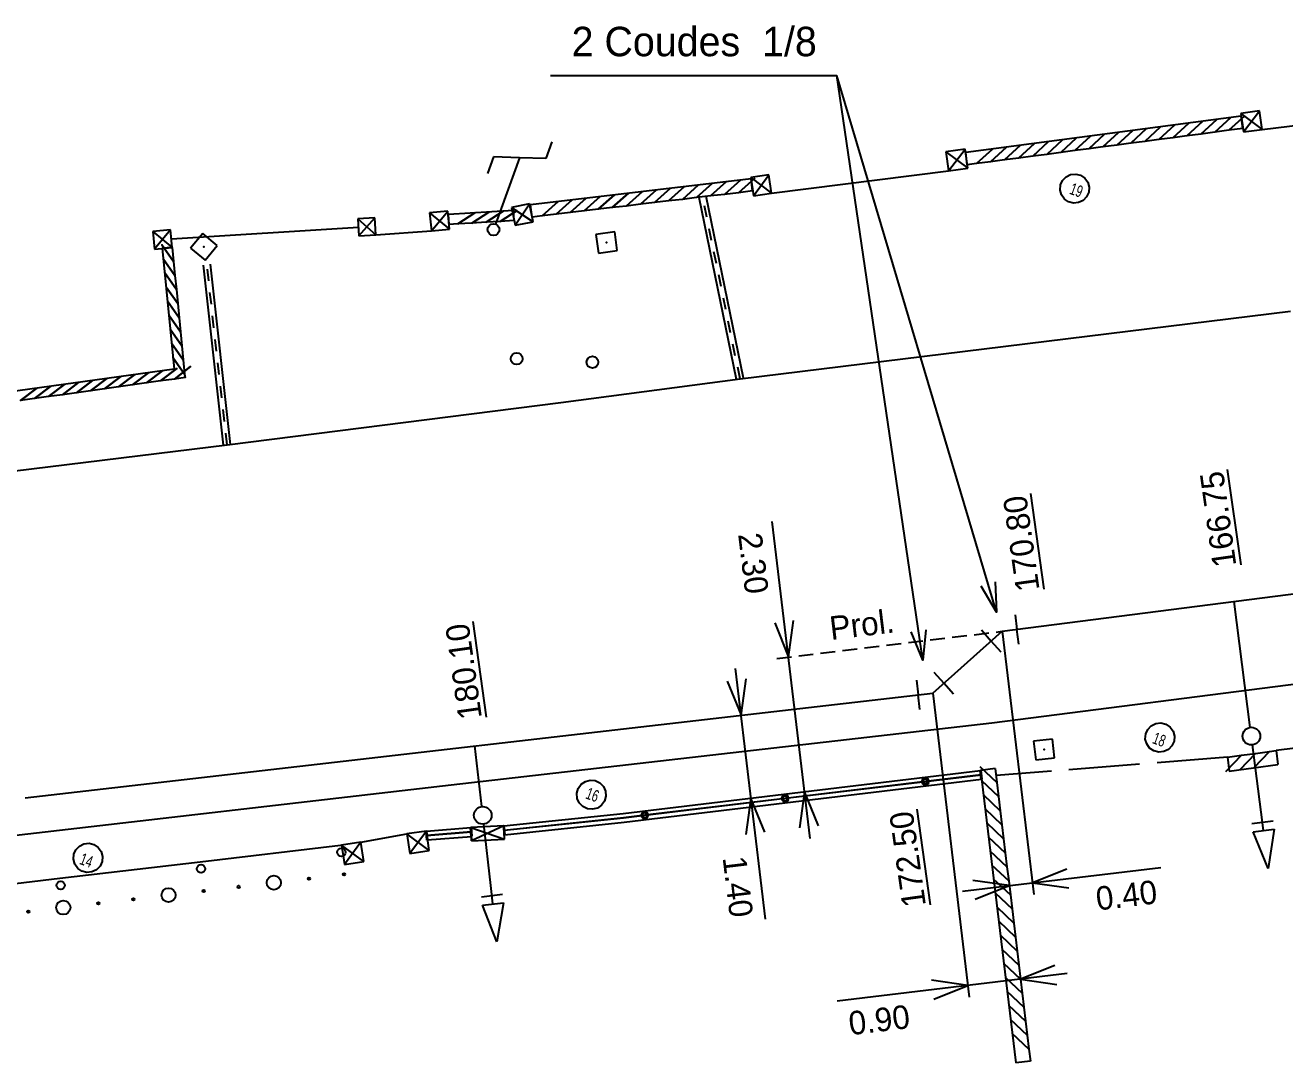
# Model space of a CAD drawing. Extents: x -215 to 206, y -120 to -34.
# Drawn here: x -5.47 to 15.92, y -91.83 to -74.22 of the extents above; entities that cross this region are included whole.
import ezdxf
from ezdxf.enums import TextEntityAlignment as Align

# ---------------------------------------------------------------- set-up
doc = ezdxf.new("R2010")
doc.units = 0
doc.header["$MEASUREMENT"] = 0
doc.linetypes.add('HIDDEN', pattern=[0.375, 0.25, -0.125])
for name, color, linetype in [('C_BAT_INDI', 7, 'CONTINUOUS'), ('C_BAT_INDU', 7, 'CONTINUOUS'), ('TOP$BATI', 7, 'CONTINUOUS')]:
    doc.layers.add(name, color=color, linetype=linetype)
doc.styles.add('txt', font='TXT', dxfattribs={"height": 0.2})

# ---------------------------------------------------------------- blocks, each defined once
blk = doc.blocks.new('FLECH')
at = {"layer": 'C_BAT_INDU', "color": 1, "linetype": 'Continuous'}
blk.add_lwpolyline([(-0.1294, 0.483), (0, 0), (0.1294, 0.483)], dxfattribs=at)
blk = doc.blocks.new('FLEC')
at = {"layer": 'C_BAT_INDU', "color": 1, "linetype": 'Continuous', "xscale": 24.99905005097397, "yscale": 24.99905005097397, "zscale": 25.00093132415669, "rotation": 90.00065102824891}
blk.add_blockref('FLECH', (0, 0), dxfattribs=at)
blk = doc.blocks.new('BRANC')
at = {"layer": 'C_BAT_INDU', "color": 5, "linetype": 'Continuous'}
for p, q in [((-24.1355, 0.1509, -0.0006), (-7.9202, 4.518, -0.0013)), ((-7.9196, -4.5168, 0.0002), (-24.1355, 0.1509, -0.0006)), ((-7.9211, -0.0006, -0.0002), (0, 0)), ((-7.9202, 4.518, -0.0013), (-7.9196, -4.5168, 0.0002)), ((-4.2835, 4.5178, -0.0017), (-4.2829, -4.517, -0.0001))]:
    blk.add_line(p, q, dxfattribs=at)
blk = doc.blocks.new('*D12')
at = {"layer": 'C_BAT_INDI', "color": 4, "linetype": 'Continuous'}
blk.add_line((0, 0), (-1.4579, 9.9219), dxfattribs=at)
blk.add_lwpolyline([(0.051, 0.5129), (0, 0), (-0.1964, 0.4765)], dxfattribs=at)
blk = doc.blocks.new('*D13')
at = {"layer": 'C_BAT_INDI', "color": 4, "linetype": 'Continuous'}
blk.add_line((0, 0), (-2.7133, 9.1119), dxfattribs=at)
blk.add_lwpolyline([(-0.0229, 0.5149), (0, 0), (-0.2625, 0.4435)], dxfattribs=at)

msp = doc.modelspace()

# ---------------------------------------------------------------- linework, layer by layer
at = {"layer": 'C_BAT_INDI', "color": 4, "linetype": 'Continuous'}
msp.add_line((3.455, -75.072, 87.146), (8.315, -75.072, 87.146), dxfattribs=at)
at = {"layer": 'C_BAT_INDI', "color": 5, "linetype": 'Continuous'}
for p, q in [((11.124, -84.506, 996.375), (36.834, -81.193, 996.363)), ((15.335, -86.137, 996.401), (15.059, -83.999, 996.401)), ((11.34, -84.226, 996.375), (11.372, -84.474, 996.375)), ((11.404, -84.722, 996.375), (11.372, -84.474, 996.375)), ((9.942, -85.554, 996.396), (11.124, -84.506, 996.375)), ((10.771, -84.484, 996.375), (10.937, -84.672, 996.375)), ((11.103, -84.859, 996.375), (10.937, -84.672, 996.375)), ((9.665, -85.335, 996.396), (9.694, -85.583, 996.396)), ((9.963, -85.202, 996.396), (10.129, -85.389, 996.396)), ((10.295, -85.576, 996.396), (10.129, -85.389, 996.396)), ((-5.467, -87.332, -0.028), (9.942, -85.554, 996.396)), ((9.723, -85.831, 996.396), (9.694, -85.583, 996.396)), ((2.285, -87.481, -0.028), (2.166, -86.451, -0.028)), ((15.52, -87.575, 996.401), (15.373, -86.434, 996.401)), ((2.439, -88.82, -0.028), (2.319, -87.779, -0.028))]:
    msp.add_line(p, q, dxfattribs=at)
at = {"layer": 'C_BAT_INDI', "color": 1, "linetype": 'Continuous'}
for p, q in [((7.864, -88.021, 996.396), (7.216, -82.64, 996.396)), ((11.124, -84.506, 996.375), (11.662, -88.974, 996.375)), ((7.105, -89.394, 996.396), (6.592, -85.136, 996.396)), ((9.942, -85.554, 996.375), (10.564, -90.717, 996.375)), ((10.448, -88.918, 996.375), (13.817, -88.513, 996.375)), ((12.228, -90.315, 996.375), (8.32, -90.786, 996.375))]:
    msp.add_line(p, q, dxfattribs=at)
at = {"layer": 'C_BAT_INDI', "color": 1, "linetype": 'HIDDEN'}
msp.add_line((7.295, -84.967, 996.396), (11.124, -84.506, 996.396), dxfattribs=at)
at = {"layer": 'C_BAT_INDI', "color": 5, "linetype": 'Continuous'}
for centre in [(15.354, -86.286, 996.401), (2.302, -87.63, -0.028)]:
    msp.add_circle(centre, 0.15, dxfattribs=at)
at = {"layer": 'TOP$BATI', "color": 7, "linetype": 'Continuous'}
for p, q in [((15.489, -75.669, 996.516), (15.173, -75.714, 996.516)), ((15.489, -75.669, 996.516), (15.173, -75.714, 996.516)), ((15.218, -76.03, 996.516), (15.489, -75.669, 996.516)), ((15.534, -75.986, 996.516), (15.489, -75.669, 996.516)), ((15.182, -75.763, 996.516), (10.503, -76.38, 996.516)), ((13.781, -76.159, 996.516), (14.052, -75.912, 996.516)), ((14.052, -75.912, 996.516), (13.781, -76.159, 996.516)), ((14.02, -76.128, 996.516), (14.289, -75.88, 996.516)), ((14.289, -75.88, 996.516), (14.02, -76.128, 996.516)), ((14.257, -76.096, 996.516), (14.527, -75.849, 996.516)), ((14.527, -75.849, 996.516), (14.257, -76.096, 996.516)), ((14.495, -76.065, 996.516), (14.765, -75.818, 996.516)), ((14.765, -75.818, 996.516), (14.495, -76.065, 996.516)), ((14.733, -76.034, 996.516), (15.003, -75.786, 996.516)), ((15.003, -75.786, 996.516), (14.733, -76.034, 996.516)), ((14.971, -76.002, 996.516), (15.241, -75.755, 996.516)), ((15.241, -75.755, 996.516), (14.971, -76.002, 996.516)), ((15.173, -75.714, 996.516), (15.218, -76.03, 996.516)), ((15.173, -75.714, 996.516), (15.534, -75.986, 996.516)), ((15.209, -75.971, 996.516), (15.182, -75.763, 996.516)), ((15.534, -75.986, 996.516), (16.537, -75.864, 996.516)), ((12.116, -76.379, 996.516), (12.386, -76.131, 996.516)), ((12.386, -76.131, 996.516), (12.116, -76.379, 996.516)), ((12.354, -76.347, 996.516), (12.624, -76.1, 996.516)), ((12.624, -76.1, 996.516), (12.354, -76.347, 996.516)), ((12.592, -76.316, 996.516), (12.862, -76.069, 996.516)), ((12.862, -76.069, 996.516), (12.592, -76.316, 996.516)), ((12.83, -76.285, 996.516), (13.1, -76.037, 996.516)), ((13.1, -76.037, 996.516), (12.83, -76.285, 996.516)), ((13.068, -76.253, 996.516), (13.338, -76.006, 996.516)), ((13.338, -76.006, 996.516), (13.068, -76.253, 996.516)), ((13.306, -76.222, 996.516), (13.575, -75.974, 996.516)), ((13.575, -75.974, 996.516), (13.306, -76.222, 996.516)), ((13.544, -76.19, 996.516), (13.813, -75.943, 996.516)), ((13.813, -75.943, 996.516), (13.544, -76.19, 996.516)), ((14.02, -76.128, 996.516), (13.781, -76.159, 996.516)), ((14.257, -76.096, 996.516), (14.02, -76.128, 996.516)), ((14.495, -76.065, 996.516), (14.257, -76.096, 996.516)), ((14.733, -76.034, 996.516), (14.495, -76.065, 996.516)), ((14.971, -76.002, 996.516), (14.733, -76.034, 996.516)), ((15.209, -75.971, 996.516), (14.971, -76.002, 996.516)), ((15.218, -76.03, 996.516), (15.534, -75.986, 996.516)), ((3.474, -76.197, 996.553), (3.372, -76.479, 996.553)), ((10.494, -76.321, 996.499), (10.168, -76.366, 996.499)), ((10.494, -76.321, 996.499), (10.168, -76.366, 996.499)), ((10.213, -76.691, 996.499), (10.494, -76.321, 996.499)), ((10.539, -76.647, 996.499), (10.494, -76.321, 996.499)), ((10.688, -76.567, 996.516), (10.958, -76.32, 996.516)), ((10.958, -76.32, 996.516), (10.688, -76.567, 996.516)), ((10.926, -76.535, 996.516), (11.196, -76.288, 996.516)), ((11.196, -76.288, 996.516), (10.926, -76.535, 996.516)), ((11.164, -76.504, 996.516), (11.434, -76.257, 996.516)), ((11.434, -76.257, 996.516), (11.164, -76.504, 996.516)), ((11.402, -76.473, 996.516), (11.672, -76.225, 996.516)), ((11.672, -76.225, 996.516), (11.402, -76.473, 996.516)), ((11.64, -76.441, 996.516), (11.91, -76.194, 996.516)), ((11.91, -76.194, 996.516), (11.64, -76.441, 996.516)), ((11.878, -76.41, 996.516), (12.148, -76.163, 996.516)), ((12.148, -76.163, 996.516), (11.878, -76.41, 996.516)), ((12.354, -76.347, 996.516), (12.116, -76.379, 996.516)), ((12.592, -76.316, 996.516), (12.354, -76.347, 996.516)), ((12.83, -76.285, 996.516), (12.592, -76.316, 996.516)), ((13.068, -76.253, 996.516), (12.83, -76.285, 996.516)), ((13.306, -76.222, 996.516), (13.068, -76.253, 996.516)), ((13.544, -76.19, 996.516), (13.306, -76.222, 996.516)), ((13.781, -76.159, 996.516), (13.544, -76.19, 996.516)), ((2.487, -76.455, 996.553), (2.384, -76.737, 996.553)), ((2.929, -76.467, 996.553), (2.487, -76.455, 996.553)), ((2.929, -76.467, 996.553), (2.519, -77.594, 996.553)), ((3.372, -76.479, 996.553), (2.929, -76.467, 996.553)), ((10.168, -76.366, 996.499), (10.213, -76.691, 996.499)), ((10.168, -76.366, 996.499), (10.539, -76.647, 996.499)), ((10.53, -76.588, 996.499), (10.503, -76.38, 996.499)), ((10.688, -76.567, 996.516), (10.53, -76.588, 996.516)), ((10.926, -76.535, 996.516), (10.688, -76.567, 996.516)), ((11.164, -76.504, 996.516), (10.926, -76.535, 996.516)), ((11.402, -76.473, 996.516), (11.164, -76.504, 996.516)), ((11.64, -76.441, 996.516), (11.402, -76.473, 996.516)), ((11.878, -76.41, 996.516), (11.64, -76.441, 996.516)), ((12.116, -76.379, 996.516), (11.878, -76.41, 996.516)), ((7.16, -76.76, 996.489), (6.853, -76.804, 996.489)), ((7.16, -76.76, 996.489), (6.853, -76.804, 996.489)), ((6.897, -77.112, 996.489), (7.16, -76.76, 996.489)), ((7.205, -77.067, 996.489), (7.16, -76.76, 996.489)), ((7.205, -77.067, 996.492), (10.213, -76.691, 996.492)), ((10.213, -76.691, 996.499), (10.539, -76.647, 996.499)), ((12.206, -76.79, 991.352), (12.284, -76.752, 991.352)), ((12.284, -76.752, 991.352), (12.37, -76.744, 991.352)), ((12.37, -76.744, 991.352), (12.453, -76.765, 991.352)), ((12.453, -76.765, 991.352), (12.524, -76.814, 991.352)), ((6.861, -76.824, 996.489), (3.116, -77.267, 996.489)), ((5.217, -77.23, 996.489), (5.49, -76.986, 996.489)), ((5.49, -76.986, 996.489), (5.217, -77.23, 996.489)), ((5.455, -77.202, 996.489), (5.729, -76.958, 996.489)), ((5.729, -76.958, 996.489), (5.455, -77.202, 996.489)), ((5.694, -77.174, 996.489), (5.967, -76.93, 996.489)), ((5.967, -76.93, 996.489), (5.694, -77.174, 996.489)), ((5.932, -77.145, 996.489), (6.205, -76.902, 996.489)), ((6.205, -76.902, 996.489), (5.932, -77.145, 996.489)), ((6.17, -77.117, 996.489), (6.444, -76.873, 996.489)), ((6.444, -76.873, 996.489), (6.17, -77.117, 996.489)), ((6.409, -77.089, 996.489), (6.682, -76.845, 996.489)), ((6.682, -76.845, 996.489), (6.409, -77.089, 996.489)), ((6.647, -77.061, 996.489), (6.92, -76.817, 996.489)), ((6.92, -76.817, 996.489), (6.647, -77.061, 996.489)), ((6.853, -76.804, 996.489), (6.897, -77.112, 996.489)), ((6.853, -76.804, 996.489), (7.205, -77.067, 996.489)), ((6.885, -77.032, 996.489), (6.861, -76.824, 996.489)), ((12.104, -77.016, 991.352), (12.111, -76.93, 991.352)), ((12.111, -76.93, 991.352), (12.146, -76.852, 991.352)), ((12.146, -76.852, 991.352), (12.206, -76.79, 991.352)), ((12.524, -76.814, 991.352), (12.575, -76.883, 991.352)), ((12.575, -76.883, 991.352), (12.598, -76.967, 991.352)), ((12.598, -76.967, 991.352), (12.592, -77.053, 991.352)), ((3.549, -77.428, 996.489), (3.822, -77.184, 996.489)), ((3.822, -77.184, 996.489), (3.549, -77.428, 996.489)), ((3.787, -77.4, 996.489), (4.06, -77.156, 996.489)), ((4.06, -77.156, 996.489), (3.787, -77.4, 996.489)), ((4.025, -77.371, 996.489), (4.299, -77.127, 996.489)), ((4.299, -77.127, 996.489), (4.025, -77.371, 996.489)), ((4.264, -77.343, 996.489), (4.537, -77.099, 996.489)), ((4.537, -77.099, 996.489), (4.264, -77.343, 996.489)), ((4.502, -77.315, 996.489), (4.775, -77.071, 996.489)), ((4.775, -77.071, 996.489), (4.502, -77.315, 996.489)), ((4.74, -77.287, 996.489), (5.014, -77.043, 996.489)), ((5.014, -77.043, 996.489), (4.74, -77.287, 996.489)), ((4.979, -77.258, 996.489), (5.252, -77.015, 996.489)), ((5.252, -77.015, 996.489), (4.979, -77.258, 996.489)), ((5.455, -77.202, 996.489), (5.217, -77.23, 996.489)), ((5.694, -77.174, 996.489), (5.455, -77.202, 996.489)), ((5.932, -77.145, 996.489), (5.694, -77.174, 996.489)), ((6.17, -77.117, 996.489), (5.932, -77.145, 996.489)), ((6.613, -80.233, 996.312), (5.978, -77.145, 996.312)), ((6.731, -80.209, 996.312), (6.096, -77.121, 996.312)), ((6.409, -77.089, 996.489), (6.17, -77.117, 996.489)), ((6.647, -77.061, 996.489), (6.409, -77.089, 996.489)), ((6.885, -77.032, 996.489), (6.647, -77.061, 996.489)), ((6.897, -77.112, 996.489), (7.205, -77.067, 996.489)), ((12.127, -77.099, 991.352), (12.104, -77.016, 991.352)), ((12.178, -77.169, 991.352), (12.127, -77.099, 991.352)), ((12.249, -77.218, 991.352), (12.178, -77.169, 991.352)), ((12.496, -77.193, 991.352), (12.418, -77.23, 991.352)), ((12.556, -77.131, 991.352), (12.496, -77.193, 991.352)), ((12.592, -77.053, 991.352), (12.556, -77.131, 991.352)), ((1.708, -77.373, 996.562), (1.4, -77.402, 996.562)), ((1.708, -77.373, 996.562), (1.4, -77.402, 996.562)), ((1.4, -77.402, 996.562), (1.43, -77.71, 996.562)), ((1.4, -77.402, 996.562), (1.737, -77.68, 996.562)), ((1.43, -77.71, 996.562), (1.708, -77.373, 996.562)), ((1.737, -77.68, 996.562), (1.708, -77.373, 996.562)), ((2.827, -77.365, 996.558), (1.72, -77.431, 996.558)), ((1.879, -77.592, 996.558), (2.168, -77.404, 996.558)), ((2.168, -77.404, 996.558), (1.879, -77.592, 996.558)), ((2.118, -77.577, 996.558), (2.408, -77.39, 996.558)), ((2.408, -77.39, 996.558), (2.118, -77.577, 996.558)), ((2.358, -77.563, 996.558), (2.647, -77.376, 996.558)), ((2.647, -77.376, 996.558), (2.358, -77.563, 996.558)), ((2.597, -77.549, 996.558), (2.887, -77.361, 996.558)), ((2.887, -77.361, 996.558), (2.597, -77.549, 996.558)), ((3.097, -77.252, 996.558), (2.793, -77.31, 996.558)), ((3.097, -77.252, 996.558), (2.793, -77.31, 996.558)), ((2.793, -77.31, 996.558), (2.852, -77.614, 996.558)), ((2.793, -77.31, 996.558), (3.156, -77.555, 996.558)), ((2.837, -77.534, 996.558), (2.827, -77.365, 996.558)), ((2.852, -77.614, 996.558), (3.097, -77.252, 996.558)), ((3.156, -77.555, 996.558), (3.097, -77.252, 996.558)), ((3.14, -77.476, 996.558), (3.116, -77.267, 996.558)), ((3.311, -77.456, 996.489), (3.584, -77.212, 996.489)), ((3.584, -77.212, 996.489), (3.311, -77.456, 996.489)), ((3.787, -77.4, 996.489), (3.549, -77.428, 996.489)), ((4.025, -77.371, 996.489), (3.787, -77.4, 996.489)), ((4.264, -77.343, 996.489), (4.025, -77.371, 996.489)), ((4.502, -77.315, 996.489), (4.264, -77.343, 996.489)), ((4.74, -77.287, 996.489), (4.502, -77.315, 996.489)), ((4.979, -77.258, 996.489), (4.74, -77.287, 996.489)), ((5.217, -77.23, 996.489), (4.979, -77.258, 996.489)), ((6.108, -77.479, 996.484), (6.067, -77.283, 996.484)), ((12.333, -77.239, 991.352), (12.249, -77.218, 991.352)), ((12.418, -77.23, 991.352), (12.333, -77.239, 991.352)), ((0.469, -77.49, 996.555), (0.184, -77.507, 996.555)), ((0.469, -77.49, 996.555), (0.184, -77.507, 996.555)), ((0.184, -77.507, 996.555), (0.201, -77.791, 996.555)), ((0.184, -77.507, 996.555), (0.485, -77.775, 996.555)), ((0.201, -77.791, 996.555), (0.469, -77.49, 996.555)), ((0.485, -77.775, 996.555), (0.469, -77.49, 996.555)), ((1.73, -77.601, 996.562), (1.72, -77.431, 996.562)), ((1.879, -77.592, 996.558), (1.73, -77.601, 996.558)), ((2.118, -77.577, 996.558), (1.879, -77.592, 996.558)), ((2.358, -77.563, 996.558), (2.118, -77.577, 996.558)), ((2.597, -77.549, 996.558), (2.358, -77.563, 996.558)), ((2.837, -77.534, 996.558), (2.597, -77.549, 996.558)), ((2.852, -77.614, 996.558), (3.156, -77.555, 996.558)), ((3.311, -77.456, 996.489), (3.14, -77.476, 996.489)), ((3.549, -77.428, 996.489), (3.311, -77.456, 996.489)), ((-2.999, -77.69, 996.552), (-3.298, -77.72, 996.552)), ((-3.298, -77.72, 996.552), (-3.269, -78.018, 996.552)), ((-3.298, -77.72, 996.552), (-2.97, -77.989, 996.552)), ((-2.999, -77.69, 996.552), (-3.269, -78.018, 996.552)), ((-2.97, -77.989, 996.552), (-2.999, -77.69, 996.552)), ((-2.97, -77.989, 996.552), (-2.999, -77.69, 996.552)), ((-2.984, -77.845, 996.553), (0.192, -77.649, 996.553)), ((-2.453, -77.754, 996.556), (-2.657, -78, 996.556)), ((-2.207, -77.958, 996.556), (-2.453, -77.754, 996.556)), ((0.201, -77.791, 996.555), (0.485, -77.775, 996.555)), ((0.485, -77.775, 996.555), (1.43, -77.71, 996.555)), ((1.43, -77.71, 996.562), (1.737, -77.68, 996.562)), ((4.543, -77.727, 996.497), (4.225, -77.769, 996.497)), ((4.225, -77.769, 996.497), (4.267, -78.086, 996.497)), ((4.585, -78.044, 996.497), (4.543, -77.727, 996.497)), ((6.188, -77.87, 996.459), (6.148, -77.675, 996.459)), ((-3.269, -78.018, 996.552), (-2.97, -77.989, 996.552)), ((-2.97, -77.989, 996.552), (-3.139, -78.005, 996.552)), ((-3.139, -78.005, 996.552), (-2.938, -80.054, 996.552)), ((-2.657, -78, 996.556), (-2.411, -78.204, 996.556)), ((-2.411, -78.204, 996.556), (-2.207, -77.958, 996.556)), ((4.267, -78.086, 996.497), (4.585, -78.044, 996.497)), ((-1.98, -81.334, 996.363), (-2.322, -78.276, 996.363)), ((6.269, -78.262, 996.435), (6.229, -78.066, 996.435)), ((-2.099, -81.347, 996.363), (-2.441, -78.289, 996.363)), ((-2.351, -78.558, 996.516), (-2.373, -78.359, 996.516)), ((6.349, -78.654, 996.41), (6.309, -78.458, 996.41)), ((-2.306, -78.955, 996.494), (-2.329, -78.757, 996.494)), ((6.43, -79.046, 996.386), (6.39, -78.85, 996.386)), ((6.672, -80.221, 998.667), (16.02, -79.074, 998.667)), ((-2.262, -79.353, 996.473), (-2.284, -79.154, 996.473)), ((6.511, -79.438, 996.361), (6.47, -79.242, 996.361)), ((-2.217, -79.75, 996.451), (-2.24, -79.552, 996.451)), ((6.591, -79.829, 996.337), (6.551, -79.633, 996.337)), ((-2.173, -80.148, 996.429), (-2.195, -79.949, 996.429)), ((-2.938, -80.054, 996.552), (-18.522, -82.229, 996.552)), ((6.672, -80.221, 996.312), (6.631, -80.025, 996.312)), ((-2.128, -80.545, 996.407), (-2.151, -80.347, 996.407)), ((3.627, -80.623, 998.667), (6.672, -80.221, 998.667)), ((-2.039, -81.34, 998.667), (3.627, -80.623, 998.667)), ((-2.084, -80.943, 996.385), (-2.106, -80.744, 996.385)), ((-2.039, -81.34, 996.363), (-2.062, -81.142, 996.363)), ((-8.539, -82.135, 998.667), (-2.039, -81.34, 998.667)), ((10.946, -86.061, 998.302), (16.752, -85.318, 998.302)), ((1.765, -87.115, 998.302), (10.946, -86.061, 998.302)), ((13.559, -86.249, 991.352), (13.594, -86.171, 991.352)), ((13.594, -86.171, 991.352), (13.654, -86.109, 991.352)), ((13.654, -86.109, 991.352), (13.732, -86.071, 991.352)), ((13.732, -86.071, 991.352), (13.818, -86.062, 991.352)), ((13.818, -86.062, 991.352), (13.901, -86.084, 991.352)), ((13.901, -86.084, 991.352), (13.973, -86.133, 991.352)), ((13.973, -86.133, 991.352), (14.023, -86.202, 991.352)), ((11.975, -86.335, 996.348), (11.656, -86.369, 996.348)), ((11.656, -86.369, 996.348), (11.691, -86.687, 996.348)), ((12.009, -86.653, 996.348), (11.975, -86.335, 996.348)), ((13.552, -86.335, 991.352), (13.559, -86.249, 991.352)), ((13.576, -86.418, 991.352), (13.552, -86.335, 991.352)), ((14.04, -86.371, 991.352), (14.005, -86.45, 991.352)), ((14.023, -86.202, 991.352), (14.046, -86.285, 991.352)), ((14.046, -86.285, 991.352), (14.04, -86.371, 991.352)), ((16.943, -86.387, 996.505), (15.773, -86.532, 996.505)), ((13.626, -86.488, 991.352), (13.576, -86.418, 991.352)), ((13.697, -86.537, 991.352), (13.626, -86.488, 991.352)), ((13.781, -86.558, 991.352), (13.697, -86.537, 991.352)), ((13.867, -86.549, 991.352), (13.781, -86.558, 991.352)), ((13.944, -86.512, 991.352), (13.867, -86.549, 991.352)), ((14.005, -86.45, 991.352), (13.944, -86.512, 991.352)), ((15.185, -86.611, 996.401), (14.92, -86.888, 996.401)), ((14.92, -86.888, 996.401), (15.185, -86.611, 996.401)), ((14.948, -86.643, 996.401), (15.185, -86.611, 996.401)), ((15.423, -86.579, 996.401), (15.158, -86.856, 996.401)), ((15.158, -86.856, 996.401), (15.423, -86.579, 996.401)), ((15.185, -86.611, 996.401), (15.423, -86.579, 996.401)), ((15.661, -86.547, 996.401), (15.396, -86.824, 996.401)), ((15.396, -86.824, 996.401), (15.661, -86.547, 996.401)), ((15.423, -86.579, 996.401), (15.661, -86.547, 996.401)), ((15.661, -86.547, 996.401), (15.773, -86.532, 996.401)), ((15.773, -86.532, 996.375), (15.805, -86.769, 996.375)), ((11.032, -87.075, 996.375), (10.748, -86.807, 996.375)), ((10.748, -86.807, 996.375), (11.032, -87.075, 996.375)), ((11.691, -86.687, 996.348), (12.009, -86.653, 996.348)), ((13.452, -86.762, 996.392), (12.256, -86.857, 996.392)), ((14.948, -86.643, 996.401), (13.751, -86.738, 996.401)), ((14.948, -86.643, 996.401), (14.979, -86.88, 996.401)), ((14.979, -86.88, 996.401), (15.805, -86.769, 996.401)), ((4.045, -87.054, 991.352), (4.128, -87.032, 991.352)), ((4.128, -87.032, 991.352), (4.214, -87.041, 991.352)), ((4.214, -87.041, 991.352), (4.292, -87.078, 991.352)), ((4.685, -87.598, 996.396), (10.755, -86.867, 996.396)), ((4.702, -87.747, 996.396), (10.773, -87.016, 996.396)), ((9.781, -87.041, 996.386), (9.763, -87.035, 996.386)), ((9.763, -87.035, 996.386), (9.781, -87.041, 996.386)), ((9.818, -87.05, 996.396), (10.763, -86.937, 996.396)), ((10.764, -86.946, 996.396), (9.819, -87.059, 996.396)), ((10.75, -86.867, 996.378), (10.76, -86.866, 996.378)), ((10.768, -87.016, 996.378), (10.75, -86.867, 996.378)), ((11.003, -86.837, 996.375), (10.755, -86.867, 996.375)), ((10.755, -86.867, 996.375), (11.353, -91.831, 996.375)), ((10.76, -86.866, 996.378), (10.777, -87.015, 996.378)), ((10.763, -86.937, 996.396), (10.764, -86.946, 996.396)), ((10.777, -87.015, 996.378), (10.768, -87.016, 996.378)), ((11.061, -87.313, 996.375), (10.777, -87.045, 996.375)), ((10.777, -87.045, 996.375), (11.061, -87.313, 996.375)), ((11.003, -86.837, 996.375), (11.032, -87.075, 996.375)), ((11.957, -86.881, 996.382), (11.018, -86.956, 996.382)), ((-7.327, -88.164, 998.302), (1.765, -87.115, 998.302)), ((3.9, -87.256, 991.352), (3.923, -87.172, 991.352)), ((3.907, -87.342, 991.352), (3.9, -87.256, 991.352)), ((3.923, -87.172, 991.352), (3.974, -87.102, 991.352)), ((3.974, -87.102, 991.352), (4.045, -87.054, 991.352)), ((4.292, -87.078, 991.352), (4.352, -87.14, 991.352)), ((4.352, -87.14, 991.352), (4.388, -87.219, 991.352)), ((4.388, -87.219, 991.352), (4.394, -87.304, 991.352)), ((7.436, -87.337, 996.396), (9.818, -87.05, 996.396)), ((9.819, -87.059, 996.396), (7.437, -87.347, 996.396)), ((9.818, -87.05, 996.396), (9.819, -87.059, 996.396)), ((9.819, -87.059, 996.396), (9.818, -87.05, 996.396)), ((9.875, -87.076, 996.386), (9.857, -87.069, 996.386)), ((9.857, -87.069, 996.386), (9.875, -87.076, 996.386)), ((11.032, -87.075, 996.375), (11.061, -87.313, 996.375)), ((3.942, -87.42, 991.352), (3.907, -87.342, 991.352)), ((4.003, -87.482, 991.352), (3.942, -87.42, 991.352)), ((4.321, -87.458, 991.352), (4.25, -87.506, 991.352)), ((4.371, -87.387, 991.352), (4.321, -87.458, 991.352)), ((4.394, -87.304, 991.352), (4.371, -87.387, 991.352)), ((5.053, -87.624, 996.396), (7.436, -87.337, 996.396)), ((7.437, -87.347, 996.396), (5.054, -87.633, 996.396)), ((7.399, -87.328, 996.406), (7.38, -87.321, 996.406)), ((7.38, -87.321, 996.406), (7.399, -87.328, 996.406)), ((7.436, -87.337, 996.396), (7.437, -87.347, 996.396)), ((7.437, -87.347, 996.396), (7.436, -87.337, 996.396)), ((7.493, -87.362, 996.406), (7.474, -87.356, 996.406)), ((7.474, -87.356, 996.406), (7.493, -87.362, 996.406)), ((11.089, -87.552, 996.375), (10.805, -87.284, 996.375)), ((10.805, -87.284, 996.375), (11.089, -87.552, 996.375)), ((11.061, -87.313, 996.375), (11.089, -87.552, 996.375)), ((2.658, -87.81, 996.396), (4.685, -87.598, 996.396)), ((2.666, -87.88, 996.396), (4.693, -87.668, 996.396)), ((4.694, -87.677, 996.396), (2.666, -87.889, 996.396)), ((4.08, -87.519, 991.352), (4.003, -87.482, 991.352)), ((4.166, -87.528, 991.352), (4.08, -87.519, 991.352)), ((4.25, -87.506, 991.352), (4.166, -87.528, 991.352)), ((4.693, -87.668, 996.396), (5.053, -87.624, 996.396)), ((4.693, -87.668, 996.396), (4.694, -87.677, 996.396)), ((4.694, -87.677, 996.396), (4.693, -87.668, 996.396)), ((5.054, -87.633, 996.396), (4.694, -87.677, 996.396)), ((5.016, -87.615, 996.426), (4.997, -87.608, 996.426)), ((4.997, -87.608, 996.426), (5.016, -87.615, 996.426)), ((5.053, -87.624, 996.396), (5.054, -87.633, 996.396)), ((5.054, -87.633, 996.396), (5.053, -87.624, 996.396)), ((5.11, -87.649, 996.426), (5.091, -87.642, 996.426)), ((5.091, -87.642, 996.426), (5.11, -87.649, 996.426)), ((11.118, -87.79, 996.375), (10.834, -87.522, 996.375)), ((10.834, -87.522, 996.375), (11.118, -87.79, 996.375)), ((11.089, -87.552, 996.375), (11.118, -87.79, 996.375)), ((1.346, -87.899, 996.435), (1.016, -87.946, 996.435)), ((1.346, -87.899, 996.435), (1.063, -88.276, 996.435)), ((1.341, -87.899, 996.435), (1.35, -87.898, 996.435)), ((1.353, -88.049, 996.435), (1.341, -87.899, 996.435)), ((1.346, -87.899, 996.435), (2.098, -87.837, 996.435)), ((1.393, -88.229, 996.435), (1.346, -87.899, 996.435)), ((1.35, -87.898, 996.435), (1.363, -88.048, 996.435)), ((2.093, -87.838, 996.408), (2.103, -87.837, 996.408)), ((2.106, -87.987, 996.408), (2.093, -87.838, 996.408)), ((2.658, -87.81, 996.396), (2.098, -87.837, 996.396)), ((2.098, -87.837, 996.396), (2.109, -88.061, 996.396)), ((2.109, -88.061, 996.396), (2.098, -87.837, 996.396)), ((2.098, -87.837, 996.396), (2.669, -88.034, 996.396)), ((2.103, -87.837, 996.408), (2.115, -87.986, 996.408)), ((2.658, -87.81, 996.396), (2.109, -88.061, 996.396)), ((2.654, -87.811, 996.396), (2.663, -87.81, 996.396)), ((2.669, -87.96, 996.396), (2.654, -87.811, 996.396)), ((2.669, -88.034, 996.396), (2.658, -87.81, 996.396)), ((2.663, -87.81, 996.396), (2.679, -87.959, 996.396)), ((2.666, -87.889, 996.396), (2.666, -87.88, 996.396)), ((2.674, -87.96, 996.396), (4.702, -87.747, 996.396)), ((11.147, -88.028, 996.375), (10.863, -87.76, 996.375)), ((10.863, -87.76, 996.375), (11.147, -88.028, 996.375)), ((11.118, -87.79, 996.375), (11.147, -88.028, 996.375)), ((-4.546, -88.151, 991.352), (-4.469, -88.113, 991.352)), ((-4.469, -88.113, 991.352), (-4.383, -88.105, 991.352)), ((-4.383, -88.105, 991.352), (-4.299, -88.126, 991.352)), ((0.233, -88.084, 996.345), (-0.096, -88.136, 996.345)), ((0.233, -88.084, 996.345), (-0.045, -88.465, 996.345)), ((0.233, -88.084, 996.345), (1.016, -87.946, 996.345)), ((0.285, -88.414, 996.345), (0.233, -88.084, 996.345)), ((1.016, -87.946, 996.435), (1.063, -88.276, 996.435)), ((1.393, -88.229, 996.435), (1.016, -87.946, 996.435)), ((1.351, -87.969, 996.435), (2.104, -87.907, 996.435)), ((1.352, -87.978, 996.435), (1.351, -87.969, 996.435)), ((2.105, -87.917, 996.435), (1.352, -87.978, 996.435)), ((1.363, -88.048, 996.435), (1.353, -88.049, 996.435)), ((1.358, -88.048, 996.435), (2.11, -87.987, 996.435)), ((2.104, -87.907, 996.435), (2.105, -87.917, 996.435)), ((2.115, -87.986, 996.408), (2.106, -87.987, 996.408)), ((2.109, -88.061, 996.396), (2.669, -88.034, 996.396)), ((2.679, -87.959, 996.396), (2.669, -87.96, 996.396)), ((11.175, -88.266, 996.375), (10.891, -87.999, 996.375)), ((10.891, -87.999, 996.375), (11.175, -88.266, 996.375)), ((11.147, -88.028, 996.375), (11.175, -88.266, 996.375)), ((-4.648, -88.377, 991.352), (-4.642, -88.291, 991.352)), ((-4.642, -88.291, 991.352), (-4.606, -88.213, 991.352)), ((-4.606, -88.213, 991.352), (-4.546, -88.151, 991.352)), ((-4.299, -88.126, 991.352), (-4.228, -88.175, 991.352)), ((-4.228, -88.175, 991.352), (-4.178, -88.245, 991.352)), ((-4.178, -88.245, 991.352), (-4.154, -88.328, 991.352)), ((-4.154, -88.328, 991.352), (-4.16, -88.413, 991.352)), ((-2.495, -88.418, 996.422), (-0.111, -88.138, 996.422)), ((-0.111, -88.138, 996.422), (-0.096, -88.136, 996.422)), ((-0.096, -88.136, 996.345), (-0.045, -88.465, 996.345)), ((0.285, -88.414, 996.345), (-0.096, -88.136, 996.345)), ((1.063, -88.276, 996.435), (1.393, -88.229, 996.435)), ((1.063, -88.276, 996.435), (1.393, -88.229, 996.435)), ((11.204, -88.505, 996.375), (10.92, -88.237, 996.375)), ((10.92, -88.237, 996.375), (11.204, -88.505, 996.375)), ((11.175, -88.266, 996.375), (11.204, -88.505, 996.375)), ((-4.878, -88.699, 996.422), (-2.495, -88.418, 996.422)), ((-4.625, -88.46, 991.352), (-4.648, -88.377, 991.352)), ((-4.575, -88.53, 991.352), (-4.625, -88.46, 991.352)), ((-4.503, -88.579, 991.352), (-4.575, -88.53, 991.352)), ((-4.196, -88.492, 991.352), (-4.256, -88.554, 991.352)), ((-4.16, -88.413, 991.352), (-4.196, -88.492, 991.352)), ((-0.045, -88.465, 996.345), (0.285, -88.414, 996.345)), ((-0.045, -88.465, 996.345), (0.285, -88.414, 996.345)), ((11.233, -88.743, 996.375), (10.949, -88.475, 996.375)), ((10.949, -88.475, 996.375), (11.233, -88.743, 996.375)), ((11.204, -88.505, 996.375), (11.233, -88.743, 996.375)), ((-7.262, -88.979, 996.422), (-4.878, -88.699, 996.422)), ((-4.42, -88.6, 991.352), (-4.503, -88.579, 991.352)), ((-4.334, -88.591, 991.352), (-4.42, -88.6, 991.352)), ((-4.256, -88.554, 991.352), (-4.334, -88.591, 991.352)), ((11.262, -88.981, 996.375), (10.977, -88.713, 996.375)), ((10.977, -88.713, 996.375), (11.262, -88.981, 996.375)), ((11.233, -88.743, 996.375), (11.262, -88.981, 996.375)), ((11.29, -89.22, 996.375), (11.006, -88.952, 996.375)), ((11.006, -88.952, 996.375), (11.29, -89.22, 996.375)), ((11.262, -88.981, 996.375), (11.29, -89.22, 996.375)), ((11.319, -89.458, 996.375), (11.035, -89.19, 996.375)), ((11.035, -89.19, 996.375), (11.319, -89.458, 996.375)), ((11.29, -89.22, 996.375), (11.319, -89.458, 996.375)), ((11.348, -89.696, 996.375), (11.064, -89.428, 996.375)), ((11.064, -89.428, 996.375), (11.348, -89.696, 996.375)), ((11.319, -89.458, 996.375), (11.348, -89.696, 996.375)), ((11.377, -89.934, 996.375), (11.092, -89.666, 996.375)), ((11.092, -89.666, 996.375), (11.377, -89.934, 996.375)), ((11.348, -89.696, 996.375), (11.377, -89.934, 996.375)), ((11.405, -90.173, 996.375), (11.121, -89.905, 996.375)), ((11.121, -89.905, 996.375), (11.405, -90.173, 996.375)), ((11.377, -89.934, 996.375), (11.405, -90.173, 996.375)), ((11.434, -90.411, 996.375), (11.15, -90.143, 996.375)), ((11.15, -90.143, 996.375), (11.434, -90.411, 996.375)), ((11.405, -90.173, 996.375), (11.434, -90.411, 996.375)), ((11.463, -90.649, 996.375), (11.178, -90.381, 996.375)), ((11.178, -90.381, 996.375), (11.463, -90.649, 996.375)), ((11.434, -90.411, 996.375), (11.463, -90.649, 996.375)), ((11.491, -90.887, 996.375), (11.207, -90.62, 996.375)), ((11.207, -90.62, 996.375), (11.491, -90.887, 996.375)), ((11.463, -90.649, 996.375), (11.491, -90.887, 996.375)), ((11.52, -91.126, 996.375), (11.236, -90.858, 996.375)), ((11.236, -90.858, 996.375), (11.52, -91.126, 996.375)), ((11.491, -90.887, 996.375), (11.52, -91.126, 996.375)), ((11.549, -91.364, 996.375), (11.264, -91.096, 996.375)), ((11.264, -91.096, 996.375), (11.549, -91.364, 996.375)), ((11.52, -91.126, 996.375), (11.549, -91.364, 996.375)), ((11.577, -91.602, 996.375), (11.293, -91.334, 996.375)), ((11.293, -91.334, 996.375), (11.577, -91.602, 996.375)), ((11.549, -91.364, 996.375), (11.577, -91.602, 996.375)), ((11.577, -91.602, 996.375), (11.601, -91.801, 996.375)), ((11.601, -91.801, 996.375), (11.353, -91.831, 996.375))]:
    msp.add_line(p, q, dxfattribs=at)
at = {"layer": 'TOP$BATI', "color": 7, "linetype": 'Continuous', "elevation": 996.552}
msp.add_lwpolyline([(-2.97, -77.989), (-2.947, -78.228), (-3.145, -77.946), (-2.947, -78.228), (-2.923, -78.467), (-3.122, -78.185), (-2.923, -78.467), (-2.9, -78.705), (-3.098, -78.424), (-2.9, -78.705), (-2.876, -78.944), (-3.075, -78.662), (-2.876, -78.944), (-2.853, -79.183), (-3.051, -78.901), (-2.853, -79.183), (-2.829, -79.422), (-3.028, -79.14), (-2.829, -79.422), (-2.806, -79.661), (-3.005, -79.379), (-2.806, -79.661), (-2.783, -79.9), (-2.981, -79.618), (-2.783, -79.9), (-2.759, -80.139), (-2.958, -79.857), (-2.759, -80.139), (-2.753, -80.199), (-2.93, -80.224), (-2.657, -80.014), (-2.93, -80.224), (-3.168, -80.257), (-2.894, -80.047), (-3.168, -80.257), (-3.406, -80.291), (-3.132, -80.081), (-3.406, -80.291), (-3.643, -80.324), (-3.37, -80.114), (-3.643, -80.324), (-3.881, -80.357), (-3.607, -80.147), (-3.881, -80.357), (-4.119, -80.39), (-3.845, -80.18), (-4.119, -80.39), (-4.356, -80.423), (-4.083, -80.213), (-4.356, -80.423), (-4.594, -80.456), (-4.321, -80.247), (-4.594, -80.456), (-4.832, -80.49), (-4.558, -80.28), (-4.832, -80.49), (-5.07, -80.523), (-4.796, -80.313), (-5.07, -80.523), (-5.307, -80.556), (-5.034, -80.346), (-5.307, -80.556), (-5.545, -80.589), (-5.271, -80.379), (-5.545, -80.589)], dxfattribs=at)
at = {"layer": 'TOP$BATI', "color": 7, "linetype": 'Continuous'}
for centre, radius in [((2.485, -77.688, 996.553), 0.1), ((2.879, -79.88, 996.45), 0.1), ((4.165, -79.938, 996.457), 0.1), ((-0.097, -88.257, 996.423), 0.07), ((-2.481, -88.537, 996.423), 0.07), ((-4.864, -88.818, 996.423), 0.07), ((-1.245, -88.774, 996.423), 0.12), ((-0.649, -88.704, 996.423), 0.02), ((-0.053, -88.634, 996.423), 0.02), ((-3.032, -88.985, 996.423), 0.12), ((-2.436, -88.914, 996.423), 0.02), ((-1.84, -88.844, 996.423), 0.02), ((-4.82, -89.195, 996.423), 0.12), ((-4.224, -89.125, 996.423), 0.02), ((-3.628, -89.055, 996.423), 0.02), ((-5.416, -89.265, 996.423), 0.02)]:
    msp.add_circle(centre, radius, dxfattribs=at)
for centre, radius, start, end in [((9.819, -87.055, 996.386), 0.06, 160, 340), ((9.819, -87.055, 996.386), 0.06, 340, 160), ((9.819, -87.055, 996.386), 0.04, 160, 340), ((9.819, -87.055, 996.386), 0.04, 340, 160), ((7.436, -87.342, 996.406), 0.06, 160, 340), ((7.436, -87.342, 996.406), 0.06, 340, 160), ((7.436, -87.342, 996.406), 0.04, 160, 340), ((7.436, -87.342, 996.406), 0.04, 340, 160), ((5.053, -87.629, 996.426), 0.06, 160, 340), ((5.053, -87.629, 996.426), 0.06, 340, 160), ((5.053, -87.629, 996.426), 0.04, 160, 340), ((5.053, -87.629, 996.426), 0.04, 340, 160)]:
    msp.add_arc(centre, radius, start, end, dxfattribs=at)
for p in [(-2.432, -77.979, 996.556), (4.405, -77.906, 996.497), (11.833, -86.511, 996.348)]:
    msp.add_point(p, dxfattribs=at)

# ---------------------------------------------------------------- block references
at = {"layer": 'C_BAT_INDI', "color": 4, "linetype": 'Continuous'}
for name, p in [('*D12', (9.773, -84.994, 87.146)), ('*D13', (11.028, -84.184, 87.146))]:
    msp.add_blockref(name, p, dxfattribs=at)
at = {"layer": 'C_BAT_INDU', "color": 1, "linetype": 'Continuous', "zscale": 0.0499981373516866}
for p, xscale, yscale, rotation in [((7.493, -84.943, 996.396), 0.0499983730662652, 0.0499983730662652, 276.868205046538), ((6.688, -85.93, 996.396), 0.0499983730662652, 0.0499983730662652, 276.868205046538), ((7.768, -87.226, 996.396), 0.0499983730662652, 0.0499983730662652, 96.868205046538), ((6.857, -87.336, 996.396), 0.0499983730662652, 0.0499983730662652, 96.868205046538), ((11.638, -88.775, 996.375), 0.0499989301462573, 0.0499989301462573, 186.8735029616787), ((11.243, -88.823, 996.375), 0.0499989301462573, 0.0499989301462573, 6.873502961678676), ((11.434, -90.411, 996.375), 0.0499989301462573, 0.0499989301462573, 186.8735029616787), ((10.54, -90.519, 996.375), 0.0499989301462573, 0.0499989301462573, 6.873502961678676)]:
    msp.add_blockref('FLEC', p, dxfattribs=dict(at, xscale=xscale, yscale=yscale, rotation=rotation))
at = {"layer": 'C_BAT_INDU', "color": 5, "linetype": 'Continuous', "zscale": 0.0400003725296627}
for p, xscale, yscale, rotation in [((15.52, -87.575, 996.401), 0.0400019199181294, 0.0400019199181294, 97.3368022009198), ((2.439, -88.82, -0.028), 0.0400023633345837, 0.0400023633345837, 96.5707318249156)]:
    msp.add_blockref('BRANC', p, dxfattribs=dict(at, xscale=xscale, yscale=yscale, rotation=rotation))

# ---------------------------------------------------------------- texts
at = {"layer": 'C_BAT_INDI', "color": 4, "linetype": 'Continuous', "style": 'txt'}
msp.add_text('2 Coudes  1/8 ', height=0.5, dxfattribs=at).set_placement((5.986, -74.485, 87.146), align=Align.MIDDLE)
at = {"layer": 'C_BAT_INDI', "color": 215, "linetype": 'Continuous', "style": 'txt'}
for s, p in [('%%U166.75', (14.787, -82.606, 87.146)), ('%%U170.80', (11.446, -83.018, 87.146)), ('%%U180.10', (1.977, -85.191, 87.146)), ('%%U172.50', (9.516, -88.377, 87.146))]:
    msp.add_text(s, height=0.4, rotation=98, dxfattribs=at).set_placement(p, align=Align.MIDDLE)
at = {"layer": 'C_BAT_INDI', "color": 1, "linetype": 'Continuous', "style": 'txt'}
for s, rotation, p in [('2.30', 276.8656, (7.097, -83.327, 996.396)), ('1.40', 276.8658, (6.834, -88.817, 996.396)), ('0.40', 6.8713, (13.208, -88.787, 996.375)), ('0.90', 6.8651, (9.01, -90.904, 996.375))]:
    msp.add_text(s, height=0.4, rotation=rotation, dxfattribs=at).set_placement(p, align=Align.TOP_CENTER)
msp.add_text('Prol.', height=0.4, rotation=6.8667, dxfattribs=at).set_placement((8.763, -84.589, 996.396), align=Align.CENTER)
at = {"layer": 'TOP$BATI', "color": 7, "linetype": 'Continuous', "style": 'txt', "width": 0.6995}
for s, p in [('19', (12.349, -77.112, -7.648)), ('18', (13.756, -86.437, -7.648)), ('16', (4.132, -87.375, -7.648)), ('14', (-4.46, -88.488, -7.648))]:
    msp.add_text(s, height=0.2, rotation=340, dxfattribs=at).set_placement(p, align=Align.CENTER)

doc.saveas('drawing.dxf')
